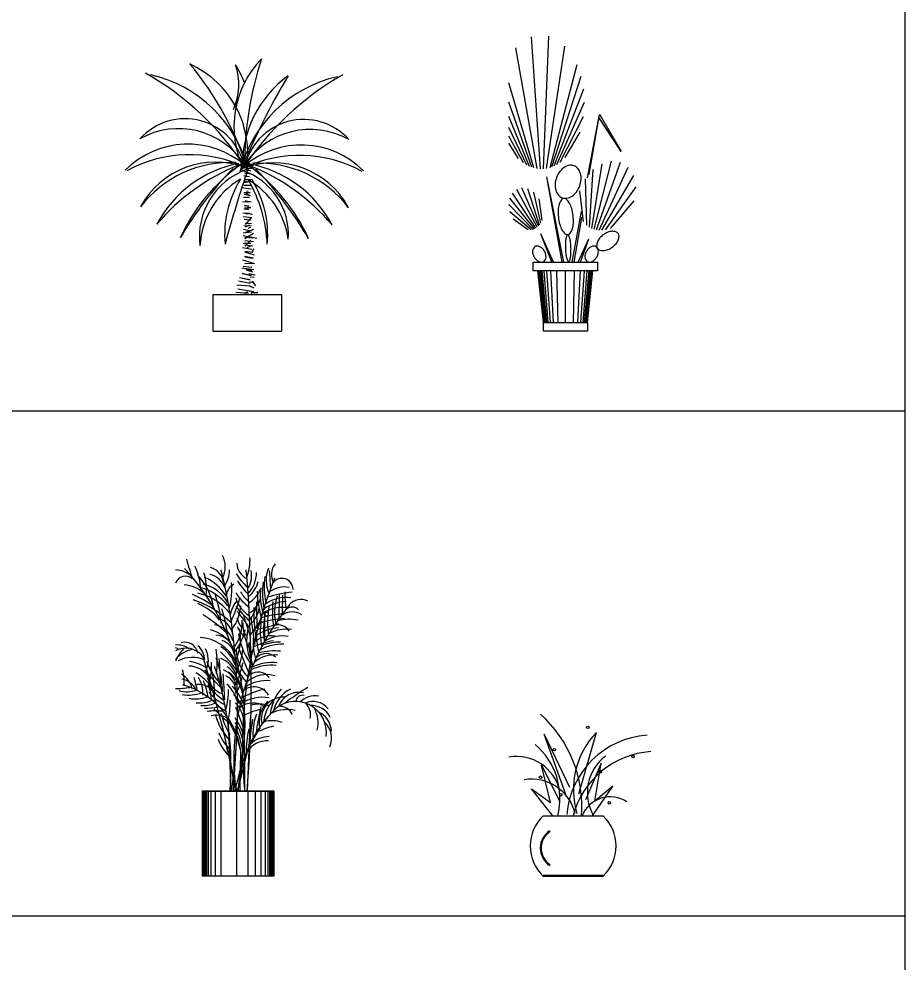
# Model space of a CAD drawing. Header units: millimetres. Extents: x 12377 to 30673, y 89761 to 101952.
# Drawn here: x 27578 to 30673, y 95915 to 99212 of the extents above; entities that cross this region are included whole.
import ezdxf

# ---------------------------------------------------------------- set-up
doc = ezdxf.new("R2010")
doc.units = ezdxf.units.MM
doc.layers.add('www.cad-blocks.net', color=7, linetype='Continuous')

# ---------------------------------------------------------------- blocks, each defined once
blk = doc.blocks.new('A$C25ED7FA3')
for p, q in [((414.8, 588.7), (434.6, 586)), ((415.7, 585.8), (439.9, 581.3)), ((417.9, 584.6), (433.4, 577)), ((418.8, 564.4), (427.6, 561.3)), ((419.1, 566.2), (438.4, 559.9)), ((421.3, 569.1), (442, 569.7)), ((424.6, 580.1), (433.1, 575.2)), ((414.1, 543), (433.9, 540.3)), ((415.7, 553.3), (441, 549)), ((416.5, 530), (439.1, 530)), ((417.5, 540.7), (426.4, 539.5)), ((406.7, 501.9), (439.1, 497.5)), ((414, 510.1), (439, 509.3)), ((414.5, 519.1), (438.9, 523.2)), ((415.3, 524.5), (426, 523.1)), ((422.5, 510.7), (431.5, 509.5)), ((412.9, 468.3), (434, 468.1)), ((414.1, 484.4), (435.6, 483.9)), ((414.5, 478.8), (437.7, 473.8)), ((422.2, 481.4), (432.3, 474.6)), ((423.2, 488.6), (428.8, 489.7)), ((408.8, 453), (439.2, 451.8)), ((413.8, 427.3), (438.6, 431.7)), ((415.9, 434.7), (437.7, 433.5)), ((416.6, 440.1), (431, 438.1)), ((418.6, 454.5), (434.8, 452.3)), ((418.8, 456.3), (427.3, 451.4)), ((410.8, 413.3), (444.3, 408.4)), ((411.2, 400.5), (441.8, 396.3)), ((416.7, 427.2), (431.1, 425.3)), ((418.3, 412.3), (433, 412.2)), ((440, 396.6), (418.4, 372)), ((421.7, 410.1), (434.8, 411.9)), ((413.4, 369.1), (440.8, 367.8)), ((414.5, 390.5), (437.9, 389.1)), ((432.7, 370.1), (418.9, 362.8)), ((419.1, 377.4), (440.9, 376.3)), ((411.4, 334.5), (459.5, 324.3)), ((411.5, 343.3), (440.7, 347)), ((412.6, 356.3), (432.1, 351.8)), ((447.1, 340.6), (417.2, 322.7)), ((447.2, 355.3), (420.1, 344.3)), ((437.2, 362.1), (427.4, 358)), ((411.4, 307), (438.8, 307)), ((416.9, 316.5), (447.4, 313.1)), ((438.5, 318), (417.3, 297.1)), ((417.7, 327.9), (445, 325.9)), ((417.8, 302), (444.7, 298.3)), ((443.3, 299), (423.8, 290.7)), ((409.4, 292.6), (441.5, 286.4)), ((416.4, 277), (449.9, 267)), ((417.6, 278.9), (445, 276)), ((447.2, 287.5), (441.6, 273.6)), ((408.9, 248.7), (451.1, 235.7)), ((416, 261.5), (448.2, 256.1)), ((417.6, 236.4), (449.3, 237.9)), ((419.4, 258.3), (444.6, 254.9)), ((406.5, 203.1), (437.8, 194.6)), ((407.1, 221.5), (448.4, 215.9)), ((409.8, 201), (440.1, 195)), ((410.2, 220.6), (442.2, 211.5)), ((411.4, 226.4), (442.2, 224)), ((422.5, 213.9), (443.6, 207.4)), ((431.8, 201.6), (453.2, 196.9)), ((437, 199.1), (451.4, 197.1)), ((395.3, 175.5), (436.4, 168)), ((398.8, 187.8), (436.1, 179.1)), ((404.1, 186.3), (435.5, 180.4)), ((433.3, 172.1), (447.7, 170.2)), ((435.8, 190.1), (450.2, 188.2)), ((455.3, 158.1), (444.6, 174.2)), ((386.3, 136.4), (429.8, 132.3)), ((389.8, 161.5), (437, 158.8)), ((393.4, 148.2), (440, 140.1)), ((428.4, 136.1), (417.2, 134)), ((429.2, 141.5), (449, 138.8)), ((431.6, 159.5), (448.9, 151.7)), ((439.2, 134.7), (463.1, 135.1)), ((442.4, 130.6), (441, 134.4)), ((305.7, 128.6), (545.7, 128.6)), ((305.7, 128.6), (305.7, 0)), ((545.7, 128.6), (545.7, 0)), ((305.7, 0), (545.7, 0))]:
    blk.add_line(p, q)
for centre, radius, start, end in [((-612.4, 232.4), 1092.1, 17.4749, 39.8907), ((83.1, 619.2), 344.5, 350.9412, 65.5596), ((186.3, 862), 210.4, 335.2082, 18.996), ((720.1, 713.6), 340.6, 135.8584, 205.1593), ((14.2, 707.2), 433, 21.777, 31.0364), ((1583.1, 586.1), 1166, 161.7713, 180.4373), ((-421.5, 29.2), 1000.8, 33.0753, 60.5459), ((-9.5, 453.2), 452.2, 13.8403, 77.5179), ((2741, -397.1), 2526.1, 149.3364, 157.683), ((796.4, 577.9), 387.7, 126.0932, 181.7909), ((1251.3, 23.1), 1000.8, 119.4541, 146.9247), ((839.3, 447), 452.2, 102.4821, 166.1597), ((208.9, 529.6), 212, 11.7369, 138.047), ((623.3, 527), 212, 41.953, 168.2631), ((186.3, 433), 274, 32.617, 119.5535), ((645.8, 430.4), 274, 60.4465, 147.383), ((217.9, 346.2), 306.6, 49.1776, 135.2959), ((614.3, 343.6), 306.6, 44.7041, 130.8224), ((223.6, 166.7), 449.7, 64.3411, 119.0087), ((608.6, 164.2), 449.7, 60.9913, 115.6589), ((315.3, 292.4), 298.1, 69.411, 151.7097), ((367.6, 193), 396.2, 87.1668, 142.5929), ((475.9, 179.2), 414.1, 101.0871, 152.0271), ((663.9, -92.9), 723.9, 111.4836, 139.8916), ((769.7, 64.2), 634, 125.3399, 155.6624), ((1273.6, -303.8), 1251.2, 135.8343, 149.8062), ((508, 329.4), 249.4, 109.7417, 187.17), ((4343.2, -771.5), 4136.9, 161.1284, 164.8857), ((332.3, 336.8), 237.3, 356.2819, 71.2899), ((516.8, 289.9), 298.1, 28.2903, 110.589), ((62.4, 61.6), 634, 24.3376, 54.6601), ((168.3, -95.4), 723.9, 40.1084, 68.5164), ((356.2, 176.7), 414.1, 27.9729, 78.9129), ((464.6, 190.5), 396.2, 37.4071, 92.8332), ((-441.4, -306.4), 1251.2, 30.1938, 44.1657), ((546.8, 283), 286.6, 120.2946, 176.9463), ((717, 335.6), 370.2, 148.2362, 184.9797), ((285.3, 280.4), 286.7, 8.2259, 59.7045), ((2.5, 280.6), 493.8, 2.6523, 30.0529), ((127, 335.6), 370.2, 355.0203, 31.7638)]:
    blk.add_arc(centre, radius, start, end)
blk = doc.blocks.new('A$C6D9D375B')
for p, q in [((109.9, 566.5), (78.6, 1027.6)), ((120.6, 566.7), (139.4, 1029.9)), ((131.6, 568.1), (195.6, 994.8)), ((98.9, 567.4), (24, 988.7)), ((143.7, 571.1), (238.4, 931)), ((150.5, 573.5), (252.6, 890.6)), ((86.8, 570), (0, 867)), ((158.3, 577), (261.3, 846.2)), ((80, 572.1), (0, 799.3)), ((167.5, 582.3), (264.3, 799.2)), ((72.3, 575.2), (0, 749.6)), ((179.4, 590.6), (260.8, 749.4)), ((274.3, 535.9), (316.2, 756.7)), ((279.8, 547.4), (316.2, 756.7)), ((391.8, 627.2), (314.4, 745.8)), ((316.2, 756.7), (391.8, 627.2)), ((63, 579.9), (0, 711.5)), ((197, 606), (248.5, 694.3)), ((51.1, 587.7), (0, 681.1)), ((33.3, 602.4), (0, 656.1)), ((281.3, 363.3), (294.3, 563.9)), ((289.6, 358.8), (325.4, 584.4)), ((297.7, 355.6), (358.2, 593.3)), ((305.9, 353.5), (389.9, 589.6)), ((314.7, 352.3), (417, 572.7)), ((192, 240.8), (132.1, 538.3)), ((185.5, 240.8), (132.1, 538.3)), ((272.1, 370.2), (267.7, 532.2)), ((324.8, 352.3), (435.9, 543.4)), ((98.8, 362.6), (27.2, 494.8)), ((102.9, 366.1), (45.6, 500.1)), ((106.9, 370.6), (66.3, 496.8)), ((337.2, 353.9), (444.2, 504.2)), ((89.9, 357.4), (3.6, 463.9)), ((94.6, 359.8), (12.9, 482.2)), ((111.2, 376.7), (87.1, 484.8)), ((115.9, 386.4), (106.3, 462)), ((261, 382.5), (248.1, 489.6)), ((84.5, 355.5), (0.3, 441.8)), ((354.5, 358.9), (437.4, 455)), ((77.8, 354.2), (3.8, 417.2)), ((221.2, 240.8), (253, 417.8)), ((253.4, 389.3), (254.8, 397.7)), ((67.9, 354.2), (14.9, 391.4)), ((228.5, 240.8), (253.4, 389.3)), ((149.5, 240.8), (111.1, 340.2)), ((155.5, 240.8), (111.1, 340.2)), ((242.1, 240.8), (279.1, 322)), ((250.4, 240.8), (279.1, 322)), ((85.2, 210.7), (85.2, 240.8)), ((85.2, 240.8), (309.2, 240.8)), ((309.2, 240.8), (309.2, 210.7)), ((309.2, 210.7), (85.2, 210.7)), ((120.9, 30.1), (101.3, 210.7)), ((102, 210.7), (121.4, 30.1)), ((102.3, 210.7), (121.6, 30.1)), ((102.7, 210.7), (122, 30.1)), ((103.3, 210.7), (122.5, 30.1)), ((104.3, 210.7), (123.2, 30.1)), ((105.7, 210.7), (124.2, 30.1)), ((107.8, 210.7), (125.8, 30.1)), ((110.8, 210.7), (128.1, 30.1)), ((115.3, 210.7), (131.5, 30.1)), ((121.8, 210.7), (136.5, 30.1)), ((131.5, 210.7), (143.8, 30.1)), ((145.7, 210.7), (154.6, 30.1)), ((166.5, 210.7), (170.4, 30.1)), ((197.6, 30.1), (197.6, 210.7)), ((227.9, 210.7), (224, 30.1)), ((248.8, 210.7), (239.8, 30.1)), ((263, 210.7), (250.6, 30.1)), ((272.6, 210.7), (257.9, 30.1)), ((279.2, 210.7), (262.9, 30.1)), ((283.6, 210.7), (266.3, 30.1)), ((266.5, 30.1), (286.1, 210.7)), ((286.7, 210.7), (268.6, 30.1)), ((288.7, 210.7), (270.2, 30.1)), ((290.1, 210.7), (271.2, 30.1)), ((291.1, 210.7), (272, 30.1)), ((291.7, 210.7), (272.5, 30.1)), ((292.2, 210.7), (272.8, 30.1)), ((292.5, 210.7), (273, 30.1)), ((273.5, 30.1), (293.1, 210.7)), ((120.9, 0), (120.9, 30.1)), ((120.9, 30.1), (274.2, 30.1)), ((274.2, 30.1), (274.2, 0)), ((274.2, 0), (120.9, 0))]:
    blk.add_line(p, q)
for centre, radius, start, end in [((227.4, 520.2), 62, 123.9774, 143.1853), ((219, 532.6), 47.1, 99.6559, 123.9774), ((216.4, 547.8), 31.6, 69.8744, 99.6559), ((216.4, 547.8), 31.6, 40.0929, 69.8744), ((204.6, 537.9), 47.1, 15.7714, 40.0929), ((243.3, 508.2), 81.9, 159.8744, 176.5636), ((243.3, 508.2), 81.9, 143.1853, 159.8744), ((170.3, 535), 81.9, 339.8744, 356.5636), ((190.2, 533.8), 62, 356.5636, 15.7714), ((223.4, 509.4), 62, 176.5636, 195.7714), ((170.3, 535), 81.9, 323.1853, 339.8744), ((209.1, 505.4), 47.1, 195.7714, 220.0929), ((197.2, 495.4), 31.6, 220.0929, 249.8744), ((192.9, 451.6), 11.8, 96.3402, 141.6375), ((197.2, 495.4), 31.6, 249.8744, 279.6559), ((192.9, 451.6), 11.8, 51.0429, 96.3402), ((194.7, 510.7), 47.1, 279.6559, 303.9774), ((186.3, 523), 62, 303.9774, 323.1853), ((261.6, 418.3), 89.6, 164.0496, 176.7032), ((220.1, 430.2), 46.5, 141.6375, 164.0496), ((171.2, 424.7), 46.5, 28.6308, 51.0429), ((133.2, 404), 89.6, 15.9772, 28.6308), ((71.1, 386.2), 154.3, 6.3402, 15.9772), ((326.1, 414.6), 154.3, 176.7032, 186.3402), ((326.1, 414.6), 154.3, 186.3402, 195.9772), ((71.1, 386.2), 154.3, 356.7032, 6.3402), ((264, 396.8), 89.6, 195.9772, 208.6308), ((135.6, 382.5), 89.6, 344.0496, 356.7032), ((226.1, 376.1), 46.5, 208.6308, 231.0429), ((204.3, 349.2), 11.8, 231.0429, 276.3402), ((247.5, 314.9), 49.1, 154.9508, 169.9125), ((205.7, 334.4), 3.03, 91.7098, 154.9508), ((204.3, 349.2), 11.8, 276.3402, 321.6375), ((205.7, 334.4), 3.03, 28.4688, 91.7098), ((165.2, 312.4), 49.1, 13.5071, 28.4688), ((177.2, 370.6), 46.5, 321.6375, 344.0496), ((372.5, 277.6), 72.9, 125.8848, 139.9448), ((372.5, 277.6), 72.9, 111.8248, 125.8848), ((363.8, 299.4), 49.4, 94.7269, 111.8248), ((362.4, 316.1), 32.6, 70.2992, 94.7269), ((367.8, 331.1), 16.7, 35.8848, 70.2992), ((367.8, 331.1), 16.7, 1.4703, 35.8848), ((351.9, 330.7), 32.6, 337.0426, 1.4703), ((98.4, 282.2), 14.6, 90.2407, 121.079), ((98.4, 273.7), 23.1, 65.8317, 90.2407), ((421.6, 296.9), 224.5, 176.7653, 181.7098), ((314.2, 303), 116.9, 169.9125, 176.7653), ((99.2, 296.6), 116.9, 6.6544, 13.5071), ((-7.6, 284.1), 224.5, 1.7098, 6.6544), ((296.7, 273.7), 23.1, 89.7593, 114.1683), ((296.8, 282.2), 14.6, 58.921, 89.7593), ((339.1, 299.2), 32.6, 157.0426, 181.4703), ((323.2, 298.8), 16.7, 181.4703, 215.8848), ((354.6, 292.7), 49.4, 139.9448, 157.0426), ((318.4, 352.4), 72.9, 305.8848, 319.9448), ((336.4, 337.3), 49.4, 319.9448, 337.0426), ((114.2, 277.6), 31.5, 176.3264, 195.0455), ((105.9, 278.2), 23.1, 151.9174, 176.3264), ((125.2, 280.6), 42.9, 195.0455, 211.079), ((98.4, 282.2), 14.6, 121.079, 151.9174), ((95, 266), 31.5, 47.1126, 65.8317), ((87.2, 257.7), 42.9, 31.079, 47.1126), ((87.2, 257.7), 42.9, 15.0455, 31.079), ((98.2, 260.7), 31.5, 356.3264, 15.0455), ((421.6, 296.9), 224.5, 181.7098, 186.6544), ((314.8, 284.4), 116.9, 186.6544, 193.5071), ((99.8, 278), 116.9, 349.9125, 356.7653), ((-7.6, 284.1), 224.5, 356.7653, 1.7098), ((296.9, 260.7), 31.5, 164.9545, 183.6736), ((307.9, 257.7), 42.9, 148.921, 164.9545), ((307.9, 257.7), 42.9, 132.8874, 148.921), ((300.2, 266), 31.5, 114.1683, 132.8874), ((296.8, 282.2), 14.6, 28.0826, 58.921), ((269.9, 280.6), 42.9, 328.921, 344.9545), ((289.3, 278.2), 23.1, 3.6736, 28.0826), ((323.2, 298.8), 16.7, 215.8848, 250.2992), ((280.9, 277.6), 31.5, 344.9545, 3.6736), ((328.5, 313.8), 32.6, 250.2992, 274.7269), ((327.2, 330.6), 49.4, 274.7269, 291.8248), ((318.4, 352.4), 72.9, 291.8248, 305.8848), ((125.2, 280.6), 42.9, 211.079, 227.1126), ((117.5, 272.3), 31.5, 227.1126, 245.8317), ((114, 264.6), 23.1, 245.8317, 270.2407), ((114.1, 256.1), 14.6, 270.2407, 301.079), ((114.1, 256.1), 14.6, 301.079, 331.9174), ((106.6, 260.1), 23.1, 331.9174, 356.3264), ((248.9, 268.6), 49.1, 193.5071, 208.4688), ((208.3, 246.6), 3.03, 208.4688, 271.7098), ((208.3, 246.6), 3.03, 271.7098, 334.9508), ((166.6, 266.1), 49.1, 334.9508, 349.9125), ((288.6, 260.1), 23.1, 183.6736, 208.0826), ((281.1, 256.1), 14.6, 208.0826, 238.921), ((281.1, 256.1), 14.6, 238.921, 269.7593), ((281.1, 264.6), 23.1, 269.7593, 294.1683), ((277.7, 272.3), 31.5, 294.1683, 312.8874), ((269.9, 280.6), 42.9, 312.8874, 328.921)]:
    blk.add_arc(centre, radius, start, end)
blk = doc.blocks.new('SHRUB_E16')
for p, q in [((235.8, 1436.7), (235.8, 1247.3)), ((-62.6, 672.8), (40.9, 211.3)), ((-17.3, 686.8), (-0.9, 211.3)), ((-15.8, 699.3), (32.6, 601.1)), ((43.5, 663.5), (16.8, 211.3)), ((93.5, 700.9), (96.5, 211.3)), ((135.6, 719.6), (114.2, 211.3)), ((37.3, 596.4), (66.9, 492)), ((202.7, 649.4), (118.4, 504.4)), ((118.4, 502.9), (47.3, 211.3)), ((66.9, 493.5), (63.2, 211.3)), ((-198.8, -384.7), (-198.8, 211.3)), ((-198.8, 211.3), (-28.7, 211.3)), ((-198.8, 211.3), (301.2, 211.3)), ((-198.8, 210.3), (-28.7, 210.3)), ((-198.8, 210.3), (301.2, 210.3)), ((-198.8, 209.3), (301.2, 209.3)), ((-198.8, 208.3), (301.2, 208.3)), ((-197.8, -384.7), (-197.8, 211.3)), ((-194.8, -384.7), (-194.8, 211.3)), ((-191.8, -384.7), (-191.8, 211.3)), ((-186.8, -384.7), (-186.8, 211.3)), ((-181.8, -384.7), (-181.8, 211.3)), ((-176.8, -384.7), (-176.8, 211.3)), ((-166.8, -384.7), (-166.8, 211.3)), ((-156.8, -384.7), (-156.8, 211.3)), ((-136.8, -384.7), (-136.8, 211.3)), ((-106.8, -384.7), (-106.8, 211.3)), ((-66.8, -384.7), (-66.8, 211.3)), ((39.2, 211.3), (39.2, -384.7)), ((119.2, 211.3), (119.2, -384.7)), ((169.2, 211.3), (169.2, -384.7)), ((209.2, 211.3), (209.2, -384.7)), ((239.2, 211.3), (239.2, -384.7)), ((259.2, 211.3), (259.2, -384.7)), ((269.2, 211.3), (269.2, -384.7)), ((279.2, 211.3), (279.2, -384.7)), ((284.2, 211.3), (284.2, -384.7)), ((289.2, 211.3), (289.2, -384.7)), ((294.2, 211.3), (294.2, -384.7)), ((297.2, 211.3), (297.2, -384.7)), ((300.2, 211.3), (300.2, -384.7)), ((301.2, 211.3), (301.2, -384.7)), ((301.2, -384.7), (-198.8, -384.7))]:
    blk.add_line(p, q)
blk.add_circle((247.3, 1444.9), 14.2)
for centre, radius, start, end in [((-214.3, 1774.6), 175.9, 333.41938, 26.58062), ((2189.6, 2521.7), 2593.5, 195.53629, 198.69059), ((167.5, 1804.5), 125.8, 182.41944, 243.08675), ((-174.3, 1816.3), 308.5, 339.35614, 3.90135), ((404.4, 1719.9), 121.5, 141.62515, 208.57132), ((-400, 1558.5), 196.1, 51.35337, 85.66264), ((-1493.3, 684.3), 1592.9, 342.72642, 42.67884), ((-627.2, 1596), 418.4, 2.89959, 26.06196), ((-551.6, 1417.9), 438.6, 10.31519, 43.90793), ((-521.3, 1619.8), 351.6, 352.71158, 18.71662), ((-183.1, 1575.6), 151, 20.15412, 75.90968), ((-174, 1650.9), 123, 6.30627, 74.46083), ((-4047, 794.2), 4094.2, 351.81539, 13.53642), ((-184, 1745.5), 174.5, 322.01924, 2.6558), ((354.7, 1913.1), 367.6, 210.48853, 229.16186), ((-9199.1, 939.3), 9342.5, 355.5312, 4.99379), ((-15.6, 1711.5), 161.3, 328.57775, 13.64941), ((-33.3, 1734.4), 212.6, 316.93733, 359.95513), ((461.4, 1681.3), 214.9, 157.13806, 205.35475), ((-13782.8, 783.1), 14086.9, 3.45168, 3.93389), ((-316.4, 1637), 72.9, 47.3696, 160.61028), ((-342.3, 1417), 232.3, 48.47717, 85.68614), ((-254.5, 1393.3), 267.6, 28.91559, 76.82762), ((-330.1, 1376.5), 356.4, 32.87537, 65.6361), ((70, 1563.8), 102.2, 118.21278, 170.67437), ((-596.3, 1627.6), 603.4, 346.4186, 3.49039), ((543.7, 1997.4), 592.2, 212.75603, 224.60222), ((3236, 526.2), 3154.7, 158.26617, 185.58936), ((16.6, 1709.7), 178, 306.33579, 348.16057), ((881.5, 1597.7), 660.3, 173.76512, 190.7301), ((799.7, 1639.3), 567.3, 173.0877, 191.68813), ((357.1, 1615.9), 78.1, 0.0437, 144.03938), ((-314.5, 1208.3), 391.8, 38.92924, 77.58628), ((-310.7, 1277.2), 367.1, 37.69505, 75.65862), ((-931.7, 1310.2), 867.1, 4.68021, 18.51901), ((408.5, 1844.2), 450.8, 213.85244, 231.78013), ((253.9, 1699), 209.8, 207.93728, 231.04812), ((42.3, 1676), 173.1, 298.85012, 341.05), ((-80.6, 1570.2), 269.7, 322.52709, 7.31565), ((593, 1572.3), 387.1, 171.81487, 198.13055), ((540.2, 586.2), 1017, 96.35919, 106.24525), ((376.7, 1454.1), 180, 79.83414, 127.4902), ((-2732, 1564.4), 3071.7, 357.11569, 0.39154), ((1031.9, 1583.5), 654.2, 178.49571, 188.89325), ((-475.8, 1044.2), 575.4, 51.81185, 68.7331), ((-478.8, 884.7), 693.8, 45.67292, 71.77509), ((-365.9, 1180.4), 363.3, 37.58543, 68.08286), ((243.5, 1382.2), 254.3, 142.10956, 167.16827), ((-970.6, 1851.8), 1074.9, 334.64547, 344.21735), ((246.1, 1620.2), 220.6, 196.17726, 238.15223), ((57.9, 1589.1), 153.1, 296.33479, 352.90248), ((1901, 1491.9), 1722.1, 178.79363, 185.53211), ((24594, 6094.4), 24827, 190.55338, 190.88505), ((401.5, 1222.7), 309.7, 92.96225, 123.02288), ((392.1, 1286.7), 273.5, 84.15536, 122.72331), ((1015.4, 1457.6), 725.3, 174.1156, 188.32418), ((649.5, 1456.4), 344.4, 160.71319, 192.27602), ((-1374.3, 1560.6), 1737, 356.15759, 0.5665), ((490.2, 1440.8), 106.5, 63.13143, 140.12155), ((-997.1, 1173.7), 984, 6.89325, 18.18065), ((-218.4, 1517.8), 287.9, 322.9174, 356.78568), ((1698.5, 434.3), 1677.4, 140.17933, 187.63972), ((1223, 2545.9), 1585, 221.40541, 226.38475), ((-628.1, 876.7), 893.4, 31.04418, 41.04681), ((24.6, 1509.1), 175.3, 308.38877, 352.49979), ((-90.6, 1533.7), 324.3, 314.64992, 350.2128), ((1164.3, 1457.6), 1004.6, 178.14955, 190.17483), ((365, 1207.3), 283.2, 86.62391, 118.7201), ((974.8, 1385.7), 717.7, 170.4118, 187.54044), ((429.4, 1333), 126.5, 58.10597, 121.89403), ((429.4, 1433.8), 60.1, 43.00069, 131.79718), ((-672.8, 651.2), 921.9, 45.86256, 58.68075), ((-134.3, 1271), 152.2, 7.83993, 74.57045), ((-211.5, 1385.9), 291.5, 324.91847, 3.17153), ((375.5, 1541.5), 356, 200.38775, 212.77625), ((-5041.9, -229.3), 5395.7, 16.28678, 17.94057), ((1766.3, 1553), 1629.9, 184.36459, 191.27498), ((432.5, 622), 793.9, 94.22362, 107.44244), ((606.8, 1315), 401.8, 168.0161, 194.37285), ((372.2, 962.1), 482.3, 91.1425, 109.19555), ((856.5, 1327.8), 627.7, 168.95886, 186.45811), ((407.5, 1081.7), 326.5, 79.0465, 104.04811), ((-223.8, 1046.2), 299.2, 42.87451, 73.94591), ((-140.5, 1208.9), 163.6, 16.38083, 80.9613), ((-240.5, 1405.9), 348.5, 318.7921, 348.04754), ((-273.6, 1269.3), 342.1, 334.09785, 12.13085), ((217.6, 1429.3), 186.8, 202.96227, 227.51065), ((467.9, 1387), 384.1, 180.5677, 213.8057), ((154.4, 1350.7), 70.6, 178.46335, 231.60107), ((498.1, 1263.6), 387.8, 168.45244, 202.97655), ((747.6, 1306.8), 569, 177.30873, 193.57839), ((355, 1031.7), 317.9, 94.12977, 122.71828), ((1, 2357.7), 1034.1, 280.57303, 288.89481), ((391.2, 1073.3), 266.1, 82.97742, 116.86099), ((329.8, 1274.4), 94.1, 33.23907, 107.47859), ((-233.5, 983.9), 298, 26.87405, 86.34564), ((-111.8, 1159.9), 137.4, 13.56439, 86.86183), ((-111.1, 1124.5), 145.3, 13.32888, 69.97616), ((594.8, 1401.3), 549.7, 189.89691, 212.20324), ((603.8, 1255.3), 448.1, 176.82621, 197.08857), ((343.4, 861.3), 398.5, 96.58987, 117.37049), ((286.2, 1107.5), 185.5, 82.89665, 128.13159), ((357, 1081.1), 211.2, 78.03759, 123.5161), ((-371.5, 1101.2), 128, 52.38032, 96.14922), ((-419.6, 1105.5), 108.7, 57.70996, 71.51585), ((-312.8, 1056.8), 149.7, 37.71971, 118.93107), ((-99.1, 990.3), 313.7, 137.42061, 155.78356), ((-223.2, 990.7), 212.4, 103.35935, 139.6754), ((-321, 1156.1), 91.9, 9.38076, 105.71356), ((-310.8, 1124.3), 127.8, 359.78404, 50.93605), ((-313.8, 1123.5), 157.3, 338.61834, 30.1863), ((-678.2, 1101.3), 583.3, 352.8058, 9.74236), ((-195.6, 1008.7), 242.2, 18.4689, 58.47739), ((323.5, 1204.1), 285.7, 182.35452, 224.07171), ((-274.6, 1225.9), 359.6, 331.6122, 355.25257), ((3467, 2461.4), 3634.1, 200.05449, 203.16136), ((661.7, 1252.8), 535.9, 180.74891, 198.18887), ((303.4, 781.6), 405.5, 83.7822, 105.01049), ((366.6, 877.5), 356.8, 89.41902, 116.7481), ((359.8, 822.6), 427.2, 91.67537, 108.92138), ((-269.5, 931.6), 210.8, 65.78472, 117.48727), ((-8055.9, -1275.1), 8226.6, 10.40953, 17.13283), ((-780.8, 885), 723.5, 1.37337, 20.54935), ((-2257.9, 952.6), 2185.2, 359.98246, 4.79128), ((-579, 622.5), 754.2, 30.77585, 47.84164), ((-144, 959.8), 190.7, 17.39255, 66.82467), ((511, 1317.6), 532.5, 201.3565, 220.60522), ((302.2, 958), 201.7, 82.5951, 131.77946), ((248, 1077.2), 92.2, 45.2652, 134.7348), ((-296.9, 910.2), 171.7, 28.6934, 88.81393), ((-318.6, 857.3), 257.8, 54.07677, 83.20887), ((182.1, 1222.4), 366.1, 196.89587, 224.19812), ((-487.2, 1074), 353.1, 344.92417, 5.54388), ((-664.6, 906.3), 550.6, 356.97685, 18.02523), ((-2173.7, 381.6), 2175.4, 355.5106, 18.68892), ((-173.4, 870.9), 253.4, 12.20655, 54.29317), ((-505.6, 1214.5), 599.6, 336.83019, 349.43218), ((284, 753.2), 333.9, 84.37241, 115.34563), ((287.4, 797.1), 309.7, 83.1301, 116.58795), ((-415.1, 896.2), 146.7, 11.40023, 60.95456), ((-366.8, 852.6), 140.1, 25.89093, 79.0081), ((-709.7, 960.4), 385.2, 357.60727, 14.21472), ((-1216, 712.7), 1002.4, 11.34612, 16.74475), ((-475.9, 677.3), 427.7, 36.16593, 56.66682), ((-408.6, 890.8), 213.9, 356.9309, 31.16061), ((667.3, 1738.3), 1091.3, 218.77052, 227.57081), ((1.3, 1049.1), 172.4, 196.0134, 250.0748), ((-4340.3, 668.2), 4301.7, 2.35579, 4.8007), ((-108.6, 917.1), 149.8, 11.9208, 66.9187), ((-79.3, 907.4), 114.7, 351.70159, 67.04763), ((-172, 828.9), 262.6, 8.55526, 53.40563), ((-160.2, 1035.1), 240.9, 328.69594, 355.64503), ((248.7, 820.7), 201.5, 72.53774, 131.78969), ((190.8, 944.2), 95.5, 36.90224, 126.84833), ((-380.2, 1473.7), 548.9, 269.47868, 279.81485), ((-493.9, 402.8), 570.9, 340.39859, 73.72632), ((-225.1, 829), 124.5, 36.73994, 102.17424), ((-741.6, 754.5), 594.4, 10.24975, 22.1478), ((264.9, 1270.8), 531.7, 216.84794, 233.19254), ((-511.8, 819.9), 378.6, 3.22294, 18.56176), ((-246.3, 736.6), 310.1, 23.50824, 44.95875), ((-308.2, 643.3), 436.3, 23.65377, 42.93109), ((162.3, 819), 117.7, 30.89805, 129.38237), ((249.5, 709.2), 270.6, 84.65068, 122.80403), ((1454.1, -577.2), 1766, 121.23543, 127.38862), ((-307.9, 1104.7), 202.4, 254.20654, 289.36911), ((-293.7, 1157), 277.7, 260.37876, 289.14154), ((-247, 1077.3), 225, 258.85834, 291.52252), ((144.3, 1159.7), 395.7, 221.31467, 241.88729), ((-530.6, 919.1), 515.2, 344.35048, 359.82487), ((-154.7, 693.7), 257, 9.1134, 47.52163), ((103.3, 882.8), 73.3, 185.69494, 241.71942), ((222.6, 594), 270, 80.50919, 123.81687), ((417.9, 205), 739, 104.20619, 116.88069), ((365.6, 711.4), 152.9, 86.8316, 194.42637), ((595.8, 711.3), 322.4, 139.3385, 174.53185), ((522.3, 716.8), 230.5, 117.43085, 166.98156), ((474.7, 746.1), 152.2, 77.44481, 159.568), ((498.2, 833.7), 43.9, 72.28137, 180.18837), ((591.5, 711.7), 161.7, 81.76285, 133.10987), ((-216, 1034.2), 209.7, 263.20277, 293.04624), ((-193.4, 1027.6), 221.4, 265.62699, 291.85353), ((-214.9, 1780.9), 993.6, 271.80895, 277.33416), ((99.9, 1006.8), 274.9, 216.04058, 241.62735), ((-780.3, 845.6), 776.3, 348.61517, 359.95662), ((-99.2, 685.8), 190.9, 357.39387, 47.24516), ((-911.3, 364.1), 1037.7, 14.05209, 24.32973), ((153.1, 685.4), 138.2, 52.8004, 129.74429), ((194.8, 601.4), 214.5, 71.1759, 105.35456), ((2113.6, 357.8), 1954.2, 166.9452, 172.63236), ((410, 687.4), 212.5, 135.09027, 192.11065), ((490.3, 667.6), 261.9, 137.33893, 176.23544), ((451.3, 618.4), 216.4, 352.6643, 128.29131), ((348.2, 713.6), 85.7, 22.0995, 90.55773), ((574.9, 700), 134.3, 38.7336, 114.5005), ((444.9, 742), 111.9, 346.19362, 45.71904), ((560.8, 658.2), 148.9, 25.76958, 92.79336), ((-110.9, 392.1), 376.6, 81.83832, 98.16168), ((-101.4, 568.1), 170.2, 65.46641, 102.31207), ((663, 1531.7), 1081.7, 223.72927, 230.88959), ((307.3, 856.2), 430.9, 195.89046, 222.25194), ((514.1, 905.8), 602.6, 194.64764, 209.99139), ((892.7, 172.3), 843, 133.06341, 177.34915), ((356.5, 178.3), 618.8, 104.37746, 114.90488), ((524.6, 612.3), 370.2, 158.86762, 185.93293), ((397.4, 513), 264.9, 78.44664, 114.80946), ((395.4, 686.7), 214.1, 346.07724, 28.18463), ((551.3, 622), 151.3, 2.07904, 66.83509), ((-312.9, 471), 423.6, 17.30353, 35.85729), ((-266.4, 484.7), 360.1, 6.3481, 34.49654), ((-1104.3, 224.9), 1219.5, 12.19604, 20.99879), ((27319.8, -3495.2), 27491, 171.19806, 171.62441), ((451.4, 62.4), 618.8, 104.37746, 114.90488), ((289.6, 485.5), 214.5, 71.1759, 105.35456), ((548.9, 577.8), 154.7, 336.77618, 47.7708), ((295.7, 777.5), 412.8, 203.0235, 222.66715), ((880.5, 471.9), 773.8, 167.24469, 180.06661), ((223.9, 686.8), 333, 200.48663, 227.7036), ((251, 399.3), 160, 85.60053, 148.66789), ((267.6, 403.8), 185.6, 90.13921, 134.59376)]:
    blk.add_arc(centre, radius, start, end)
blk = doc.blocks.new('A$C09B9674D')
at = {"xscale": 0.5, "yscale": 0.5, "zscale": 0.5}
blk.add_blockref('SHRUB_E16', (192.6, 192.3), dxfattribs=at)
blk = doc.blocks.new('SHRUB_E15')
for p, q in [((-67.5, 267.6), (-8.1, 144.7)), ((-16.6, 127.8), (-67.5, 267.6)), ((13.3, 128.8), (54.2, 271.8)), ((65.6, 200.4), (29.1, 115.1)), ((50.5, 112.3), (65.6, 200.4)), ((-73.8, 195.6), (-31.4, 112.9)), ((-52.6, 108.7), (-73.8, 195.6)), ((-97.1, 140.5), (-52.6, 108.7)), ((-47.4, 77.7), (-97.1, 140.5)), ((45.2, 77.7), (92.7, 147.1)), ((92.7, 147.1), (50.5, 112.3)), ((-69.9, 77.7), (70.1, 77.7)), ((-69.9, -60.3), (70.1, -60.3)), ((-69.9, -62.3), (70.1, -62.3))]:
    blk.add_line(p, q)
for centre in [(34.2, 283.9), (-43.7, 231.9), (139.3, 216.1), (63, 180.1), (-76, 167.7), (-28.8, 127), (84.2, 108.1)]:
    blk.add_circle(centre, 3)
for centre, radius, start, end in [((-268.4, 99), 288.7, 355.614, 48.1919), ((185.7, 65.1), 200.8, 93.8993, 175.4073), ((191.5, 139.1), 191, 135.9572, 196.9787), ((-195.6, 118.5), 165.1, 345.6882, 49.6149), ((194.2, 27), 200.8, 93.8993, 165.3531), ((-132.1, 112), 104.1, 13.4541, 99.6749), ((139.8, 131.7), 106.7, 127.1115, 209.5664), ((-96.6, 59.1), 104.1, 13.4541, 99.6749), ((86.8, 51.1), 71.1, 57.0716, 158.033), ((-2.9, 7.7), 96.9, 133.7651, 226.2349), ((3.1, 7.7), 96.9, 313.7651, 46.2349), ((-28.1, 2.8), 48.3, 123.5187, 236.4813), ((-28.1, 2.8), 46.3, 123.5187, 236.4813)]:
    blk.add_arc(centre, radius, start, end)
blk = doc.blocks.new('A$C5AA907CD')
at = {"xscale": 1.5, "yscale": 1.5, "zscale": 1.5}
blk.add_blockref('SHRUB_E15', (224.3, 93.4), dxfattribs=at)
blk.add_blockref('SHRUB_E15', (224.3, 93.4), dxfattribs=at)
blk = doc.blocks.new('FORMAT')
at = {"layer": 'www.cad-blocks.net', "color": 155, "true_color": 0x546d8e}
for p, q in [((30672.7, 89761.4), (30672.7, 101952.1)), ((13495.8, 97843.5), (30672.7, 97843.5)), ((13495.8, 96080.2), (30672.7, 96080.2))]:
    blk.add_line(p, q, dxfattribs=at)

msp = doc.modelspace()

# ---------------------------------------------------------------- block references
for name, p in [('A$C6D9D375B', (29289.3, 98121.8)), ('A$C25ED7FA3', (27950, 98121.8)), ('A$C09B9674D', (28125.8, 96219.4)), ('A$C5AA907CD', (29289.3, 96219.4))]:
    msp.add_blockref(name, p)
at = {"layer": 'www.cad-blocks.net'}
msp.add_blockref('FORMAT', (0, 0), dxfattribs=at)

doc.saveas('drawing.dxf')
